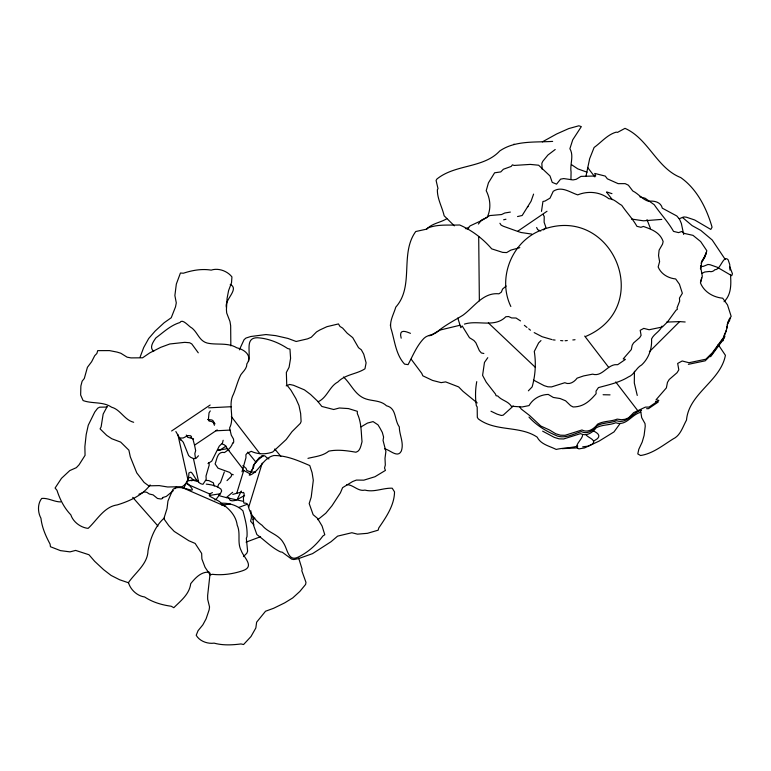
<?xml version="1.0" encoding="UTF-8"?>
<svg xmlns="http://www.w3.org/2000/svg" width="771" height="771" viewBox="0 0 771 771"><rect width="100%" height="100%" fill="white"/><g stroke="black" fill="none" stroke-linecap="round" stroke-linejoin="round"><path stroke-width="1.16" d="M570.945 179.595L571.07 172C569.779 164.233 574.154 155.906 569.894 148.707L572.718 139.859L581.324 126.617L578.857 125.789L568.738 128.584L556.643 133.971L542.35 141.883M150.162 484.901C142.664 495.29 129.152 501.256 117.24 504.909C104.143 506.672 97.03 520.174 88.125 528.376C80.695 527.615 73.12 521.977 70.826 514.826C64.147 507.877 59.907 499.386 56.987 490.327L55.088 488.033L61.478 478.338L69.747 470.599L76.358 467.66L79.018 464.855L85.061 455.343L84.877 446.688L86.198 434.516L88.27 425.207L94.775 412.032L97.647 408.245L99.671 407.175L106.928 407.059M230.837 345.871L230.664 325.757L229.97 321.488L226.684 312.978L226.423 309.614L227.088 298.348L228.582 290.628L231.522 282.706L231.926 276.905C227.358 270.997 218.347 267.71 211.206 270.12C201.713 268.597 192.393 270.274 183.402 273.213L180.433 273.021L176.337 284.046L174.882 295.544L176.289 302.878L175.528 306.839L171.239 317.748L164.146 322.741L155.058 331.144L148.687 338.517L143.714 347.499L140.129 356.992M217.673 486.867L218.607 484.342L220.477 482.617L224.322 472.006M476.748 381.635C475.244 389.634 475.187 397.769 476.333 405.652L477.182 406.953L477.316 417.371L478.338 418.932C495.763 432.011 519.635 425.332 537.175 437.138C540.837 444.472 549.569 446.052 556.18 449.435C562.984 447.797 570.839 448.086 577.768 446.072M540.972 340.58L538.611 342.931L534.284 351.46C536.211 363.276 535.363 375.4 532.144 386.897L528.376 390.82M730.002 270.12L729.742 264.501L728.132 259.788C723.256 254.42 720.673 270.11 714.813 269.734A6.399 5.59 80.1 0 1 709.436 271.459L704.781 271.99L701.841 273.416M541.493 211.379L542.948 201.482L545.02 201.048L550.012 198.147L553.25 191.285C561.683 185.753 569.788 192.336 577.749 194.87C587.936 190.707 600.079 191.757 608.811 198.687C614.208 198.802 617.349 203.062 621.763 205.346C626.65 212.526 632.557 218.607 636.942 226.337L640.952 227.31L643.38 226.433C651.283 229.295 659.937 232.1 663.147 241.545L662.54 244.137L659.118 250.132L658.54 255.558L659.6 261.648L658.155 266.949C661.094 274.129 668.187 278.177 675.675 278.957L679.444 284.229L682.354 293.288L679.453 298.098L679.675 301.114L677.054 307.783L677.391 309.316L676.061 310.202L667.57 321.844L662.366 326.991L649.115 329.757L643.785 328.379L640.209 330.316L641.106 335.346L639.699 337.64L633.589 342.922L632.181 345.206L631.314 349.571L623.219 358.891L625.406 359.431L617.716 364.673L614.795 364.722C606.372 366.235 601.756 376.932 592.591 374.157L583.618 375.92L577.113 378.147C574.356 381.896 569.48 385.163 564.825 382.715L551.544 386.907L547.93 386.82L544.181 385.673L533.426 380.055M586.018 176.087L589.651 158.71L594.104 147.483C601.428 142.201 607.336 134.713 616.145 132.149L617.581 132.361L625.002 128.352C648.411 138.674 656.767 168.145 680.726 177.571C697.109 189.136 706.67 208.459 712.067 227.194L710.795 229.43L694.671 219.976L686.392 217.2L683.944 216.94L679.145 218.733M210.126 573.132L207.64 595.578L207.678 599.308L209.539 606.96L209.163 609.784L206.088 618.853L202.85 624.838L198.041 630.726L196.2 635.275C199.573 641.193 207.563 644.084 214.107 643.139C222.964 645.529 232.042 645.086 241.024 643.939L243.569 644.537L250.98 636.547L255.837 627.98L256.637 622.178L265.523 611.239L273.676 608.261L284.672 602.874L292.739 597.92L299.813 591.473L305.624 584.428L305.962 582.365L301.808 570.762L302.097 569.143L298.676 558.088M700.453 268.963L700.81 265.581M286.205 385.876L289.626 384.45L293.462 385.259L304.449 389.875L310.53 394.444L317.565 401.132L321.844 406.452L333.708 409.507L339.375 407.994L348.463 408.582L357.33 411.319L357.33 413.632C361.532 422.498 361.079 432.3 362.033 441.696C360.924 445.426 360.288 451.247 355.903 452.22C347.008 450.669 337.823 449.329 328.793 451.131C322.808 456.066 315.146 456.538 307.957 458.36M226.356 307.301C224.284 299.659 239.839 289.096 230.24 284.422M198.272 352.819L191.777 343.933L189.647 342.748L184.741 342.353L169.793 343.982L160.744 347.326L149.747 352.896L142.587 357.802L131.041 357.898L127.128 357.185L120.806 353.243L117.134 352.106L109.53 350.603L97.715 350.632L96.876 353.465L94.727 355.672L91.614 361.744L87.422 367.314L84.309 378.474L82.131 381.192L80.868 386.001L80.647 395.022L83.095 400.563C92.327 403.975 102.977 401.344 111.641 407.233C120.459 409.584 124.372 419.925 133.662 422.277M724.065 301.721C731.506 294.503 731.139 284.036 730.503 274.447M718.138 344.492L725.415 355.315C720.509 381.317 688.888 393.249 686.498 420.089C682.778 426.787 680.542 435.403 673.295 438.834C662.944 445.252 652.873 453.666 640.566 455.516L637.79 453.917L638.802 449.3L642.185 442.082L644.103 435.47L645.24 426.247L645.009 423.587L641.694 417.66L640.45 409.603M705.388 254.353L704.617 257.649L701.6 262.034M706.188 252.3L705.417 255.596L701.07 263.2M252.792 516.821L253.755 525.851L256.888 534.592C264.829 540.346 271.633 547.67 280.49 551.901L282.215 552.181L291.689 559.148L293.828 559.544L298.483 558.628L312.525 553.645L331.019 541.734L337.592 536.144L351.855 532.732L357.484 534.158L367.468 533.32L378.156 530.178L378.802 527.894C386.126 517.158 394.386 505.256 394.521 491.859L392.208 488.197C383.062 487.841 374.234 492.544 364.943 490.105C358.11 491.753 353.475 484.766 346.863 484.631M233.295 474.772L231.127 473.992L229.806 472.459L218.029 468.18L215.109 463.92C216.979 459.314 217.268 450.996 224.515 452.538C228.12 450.235 231.657 446.968 232.775 442.776L233.285 443.123L233.738 441.899L233.517 439.085L231.261 435.114L229.604 427.944C235.001 417.574 227.59 404.862 233.478 394.174C236.128 387.736 237.709 380.864 240.87 374.677C243.308 371.314 247.048 368.355 246.884 363.806C253.119 355.98 242.846 337.621 257.466 337.746C268.144 338.382 278.716 342.594 287.699 348.559L289.963 349.09L290.58 358.303L289.086 367.275L286.349 372.48L286.735 384.835L290.946 390.203L295.881 398.597L298.984 405.594L300.642 413.516L301.114 421.506L300.343 423.356L291.987 431.693L286.195 439.518L272.683 452.028C265.735 454.485 258.015 454.466 251.25 451.343L246.98 453.377L245.91 454.726L245.959 457.714L242.017 471.775M107.304 406.317L103.16 414.066L101.126 426.855L100.095 428.878L106.716 435.384L111.785 438.747L120.662 442.091L128.882 450.177L130.299 456.808L136.766 472.893L144.119 482.444L148.755 485.836L159.25 485.614L167.664 486.983L182.139 486.703C186.919 483.909 189.117 478.434 188.856 472.999L190.736 472.122L191.584 472.565C194.784 476.391 197.376 483.831 202.966 484.304L206.204 479.417L206.011 476.044L209.24 464.961L208.7 462.687M223.156 440.27L222.482 442.988L219.234 446.178L211.726 461.135L207.977 463.564M700.453 282.311L701.687 277.82M242.518 469.809L249.399 473.5L250.19 475.071C259.76 471.023 262.795 458.041 273.85 455.516C286.879 455.439 298.358 460.73 309.778 465.559L312.101 472.7L313.305 480.294L311.214 497.112L309.181 503.55L313.142 514.691L317.527 518.382L322.085 526.034L324.784 534.737L322.847 536.028C316.505 544.75 308.101 552.296 298.473 556.951C288.152 562.396 287.593 548.952 283.574 543.092C278.774 534.13 268.289 533.012 262.13 525.33C254.97 520.28 249.534 513.505 247.954 504.716L245.882 503.145L244.021 503.174L243.626 502.085L243.414 498.056L244.195 494.028L243.588 492.399L242.537 492.804L240.957 492.177L232.775 494.384M186.553 482.858L183.604 488.13M236.726 493.334L243.761 470.377M248.648 507.405L262.207 463.13M533.59 194.109L531.065 201.25L522.179 215.485L517.543 216.555M212.42 492.573L209.972 493.845L209.22 495.098L209.76 496.254L219.562 501.564L220.901 503.029C228.765 508.291 235.945 515.279 237.208 525.186C241.015 533.657 236.813 542.476 241.275 550.754C243.809 557.79 255.23 566.55 242.653 570.733C233.131 573.942 222.588 575.484 212.382 574.308L210.155 574.887L205.047 567.263L201.886 558.975L201.655 553.433L195.14 543.43L188.837 540.741L174.227 531.421L168.83 525.716L164.406 519.509L164.127 517.794L167.028 508.542L167.953 501.015L172.829 489.556C180.934 482 202.725 499.357 186.466 482.232L187.141 481.123L193.222 479.813L197.858 480.69M620.163 423.433L613.995 431.914L599.067 441.128L584.591 447.922L578.896 448.895C572.66 446.476 582.298 439.393 582.539 435.47M231.792 474.695L231.098 476.603L227.011 480.612M724.258 335.356C728.229 329.101 726.031 321.95 731.187 316.409L727.496 304.902L722.716 298.213C713.214 297.22 704.193 292.084 700.463 282.957L702.304 276.23L700.945 268.501L701.687 261.6L706.034 253.996L706.805 250.7L700.666 241.574L693.004 235.357L684.369 233.42L681.699 231.502L678.605 232.62L673.526 231.387C667.956 221.576 660.448 213.846 654.242 204.729L645.154 198.253L639.901 196.836M723.468 337.409L726.378 329.998M506.113 286.051L502.567 289.077L501.362 292.122L498.943 293.809C483.089 292.19 474.136 307.089 462.86 315.262C454.505 320.399 445.619 324.899 438.015 331.144C434.237 335.298 427.741 334.441 423.915 338.373C416.619 345.948 412.948 355.595 408.071 364.635L404.592 364.124C396.149 355.084 394.848 341.823 391.552 330.345C388.43 322.654 393.595 314.693 395.783 307.128C414.567 286.099 399.513 253.871 415.723 231.531L426.556 229.151L427.838 227.994C437.947 223.966 448.934 225.44 459.661 224.978C472.025 230.327 482.906 238.673 491.705 248.86L502.673 252.387L506.643 252.58L510.826 250.122L519.818 247.636M317.787 519.702L325.786 513.235L332.002 505.728L340.406 492.862L342.594 487.667L352.617 481.538L356.385 480.082L363.854 480.15L374.976 476.729L385.433 470.406L384.546 467.987L385.317 465.029L385.008 458.292L385.895 451.43L383.052 440.434L383.592 437.051L382.3 432.377L379.958 428.078L377.992 424.84L373.077 421.602L367.478 423.077L361.107 426.845M237.651 498.432L241.342 491.031M249.245 475.148L250.826 471.977L255.606 472.083M239.357 349.832L244.06 339.703L245.949 338.055L250.758 336.513L266.005 334.547L275.748 335.645L287.93 338.43L296.151 341.486L307.6 338.845L311.291 337.226L316.544 331.915L319.878 329.949L326.923 326.682L338.45 323.926L339.992 326.47L342.642 328.099L347.21 333.226L352.723 337.631L358.525 347.702L361.329 349.812L363.739 354.168L366.1 362.852L364.962 368.798C356.481 374.301 345.292 374.282 337.862 382.002C329.448 386.396 327.241 397.518 318.182 401.758M730.571 318.009L727.438 323.3M729.771 320.061L727.188 324.533M214.839 499.993L216.227 499.165L220.342 493.748L221.682 490.934L220.911 489.074C216.535 485.691 211.437 484.699 206.291 484.13M164.223 518.102C154.99 526.005 150.027 539.237 147.984 550.908C147.675 563.948 135.311 572.631 128.487 582.558C130.376 589.69 137.286 595.993 144.601 596.956C152.648 602.286 161.775 604.936 171.21 606.247L173.812 607.702C180.703 600.86 189.444 594.219 190.716 583.666C195.429 577.787 201.26 571.475 209.355 572.188M662.019 326.075C660.063 331.559 653.981 333.804 651.553 338.951C652.141 348.598 648.777 358.284 641.674 364.924C636.094 367.892 634.437 374.667 628.384 376.961C619.441 382.493 608.762 384.787 598.441 387.601L596.031 391.128L596.108 393.721C589.998 400.766 583.869 406.915 573.113 406.963L570.617 405.642L565.615 400.814L560.112 398.53L553.299 397.45L548.248 394.424C540.365 394.665 533.012 398.703 529.041 405.594L522.044 406.972L511.337 406.23C508.002 400.997 501.815 400.621 497.796 396.024L496.032 395.706L495.57 394.193L486.231 382.156L482.588 375.361L484.467 362.437L487.773 357.677M210.271 410.914L209.028 412.87L208.421 419.279L209.028 421.053L211.736 421.544L215.07 423.838M513.284 406.018L503.174 415.174L501.333 415.473L497.064 414.133L490.973 411.222M176.617 486.559L174.872 488.747M478.367 224.043L481.615 219.986L487.118 217.412C491.3 208.902 490.433 199.024 486.202 190.707L488.448 182.814L494.606 172.8L500.774 171.914L503.386 169.244L511.221 166.42L512.416 164.84L514.103 165.437L530.323 164.406L538.63 165.216L550.002 175.952L552.229 182.361L556.556 184.134L560.584 179.151L563.726 178.573L573.007 179.922L576.159 179.325L580.997 176.376L595.694 175.99L594.72 173.427L605.283 176.096L607.355 178.833L618.149 183.652L625.165 183.643L628.375 185.204L632.798 190.986C638.475 193.772 642.195 199.313 648.43 201.289C653.895 200.508 660.949 201.925 662.299 208.17L676.822 215.986L679.55 219.224L681.362 223.465L683.675 234.432M251.018 472.131L252.927 468.45L253.139 465.973L255.278 462.561L259.297 457.617L261.677 456.577L261.408 455.931L264.732 455.786L267.932 458.687L269.021 458.87M248.676 361.079C250.296 353.397 243.058 349.34 236.736 347.769C227.821 342.247 216.41 345.254 207.1 343.028C199.111 340.792 197.694 332.465 191.834 327.964C188.837 326.663 182.457 318.028 179.865 322.557C170.458 325.391 163.481 332.301 155.877 337.91C153.371 341.592 148.813 347.711 153.747 351.258M454.36 225.855L444.154 215.803C442.149 206.994 437.224 198.841 437.359 189.791L437.995 188.596L436.087 180.462L436.858 179.084C455.275 164.03 483.504 168.483 499.753 150.962C515.259 140.332 534.727 142.519 552.643 141.392M467.004 229.112L470.156 225.864L482.029 220.323L489.72 215.572L501.564 214.55L504.783 212.998L510.363 212.083M243.434 556.623L246.816 553.241L247.616 551.13L246.325 538.216L246.999 536.645C247.626 527.827 245.149 519.346 242.923 510.807C237.237 505.246 229.151 502.923 221.287 503.193M710.611 356.722L721.781 341.543L723.468 340.425L723.044 338.469M649.375 351.74L679.637 321.613L685.168 321.989M250.565 471.929L253.505 467.496L254.228 464.306L258.43 459.632L263.46 455.594M543.507 229.922L545.955 227.532L544.124 222.231L544.22 216.516L543.218 214.627M218.54 494.625L220.063 495.936L226.298 497.613L232.64 492.293M253.033 519.615L254.844 518.093M173.388 490.587L166.295 496.437L162.411 497.623L162.7 498.403L161.033 499.001L157.515 498.48L153.082 494.876L149.304 493.989L146.779 492.284L144.428 491.946L138.934 494.23M433.9 333.602L431.664 335.24L429.081 335.77M434.642 333.053L440.588 329.921L459.93 325.266M426.556 229.247C432.165 223.243 440.27 222.771 446.843 218.694M226.134 446.072L219.88 450.091L217.528 450.158M198.455 455.767L196.065 458.331L193.829 458.658L190.726 457.386L188.616 455.555L183.315 442.284L179.604 438.092L175.865 431.529M499.916 223.262L501.16 225.151L503.338 226.24L517.563 231.348L547.005 211.273M171.605 430.989L210.146 405.026M195.487 458.62L194.841 453.618L195.67 450.63L194.543 445.166L217.21 429.89M555.207 149.507L547.911 155.038L542.823 161.255L541.84 163.327L542.158 169.254M593.882 441.002L597.564 438.574C601.631 434.487 595.058 431.827 592.07 430.228M244.619 495.628C240.099 497.256 235.251 502.355 230.163 500.398L228.698 497.729M540.481 230.452C511.549 241.901 497.247 278.485 510.845 306.482M585.661 336.464C656.005 306.405 611.895 202.561 541.473 230.057M641.53 410.22C632.287 412.418 627.112 424.397 616.578 420.706C610.237 423.318 603.086 422.373 596.927 425.785C593.419 430.546 587.223 434.699 581.315 431.577C573.769 433.948 565.606 438.583 557.578 436.126C546.851 431.635 536.886 425.833 528.983 417.111M640.73 412.283C631.488 414.47 626.322 426.45 615.778 422.759C609.437 425.37 602.286 424.426 596.128 427.838C592.62 432.598 586.432 436.752 580.515 433.63L563.649 438.959L559.062 438.844L554.301 437.388L542.639 431.162M238.538 507.53L247.443 504.195M246.074 542.138L260.598 536.712M188.471 477.972L190.572 477.316L193.608 480.362M562.232 448.645L577.527 447.893M464.412 324.109C477.962 319.801 494.664 328.118 505.843 316.736L508.609 316.534L511.616 317.941L516.069 318.028L520.512 320.909M513.688 144.312L514.19 144.196M465.356 228.659L468.835 227.85M503.627 219.783L505.949 219.243M226.799 448.732L218.116 450.293M688.368 364.326L705.195 360.818L711.806 354.275L722.581 339.491L724.268 338.373L723.844 336.416M191.073 480.747L193.29 480.362M209.702 495.416L220.342 493.748M221.913 505.236L230.211 503.945M565.076 340.753L567.292 340.531M572.824 339.953L575.041 339.732M700.82 266.544L703.48 266.303L707.961 264.472L710.024 264.713L717.223 267.229L731.718 275.71L732.45 273.772L729.761 266.795M666.664 322.085L679.637 321.613M180.163 438.044L183.18 437.986L188.008 435.557L190.659 435.779L191.487 436.656L190.9 437.321L192.933 439.181L194.543 445.166M661.778 219.398L643.496 220.814L631.497 219.051M208.623 407.84L231.454 406.702M216.015 430.796L229.912 430.102M646.628 408.697L648.478 408.669L658.251 402.009L655.475 401.325M250.826 471.977L246.874 470.532L246.045 468.296L242.855 465.674M603.095 394.733L610.044 394.877M207.601 419.54L211.929 419.973L213.027 420.715L214.145 422.575L213.5 422.807L214.405 425.313M582.693 446.814L588.206 446.158L592.658 443.951C596.648 439.798 588.042 437.774 586.239 435.008M60.678 501.921C54.086 501.911 48.313 497.796 41.721 498.423C37.413 503.81 37.692 512.368 40.94 518.218C41.971 527.499 45.72 535.97 50.076 544.095L50.452 546.726L60.437 550.619L70.016 551.872L75.625 550.417L88.954 554.735L94.65 561.307L103.603 569.653L111.101 575.436L119.669 579.773L128.352 582.731M205.481 480.449L208.748 480.545L213.384 482.81L214.174 486.009M552.855 339.857L555.081 340.059M560.633 340.57L562.859 340.772M531.711 234.076L520.994 232.505L517.563 231.348M193.56 438.892L187.604 437.273L186.254 435.027M411.184 359.209L421.776 373.395L422.816 375.805L432.531 380.421L441.147 382.638L445.638 381.886L458.649 386.917L462.976 391.311L477.191 402.934M483.851 353.494L481.364 352.964L479.389 350.689L475.852 342.748L473.886 340.464L469.443 337.679L462.176 325.931L460.807 327.685L457.81 318.047M243.385 501.333L226.298 497.613M527.431 206.532L528.116 206.686M197.453 481.393L194.167 480.584M682.383 217.374L692.127 225.614L700.81 230.413L712.211 240.003L725.241 259.451M551.785 339.539L542.138 336.715L534.197 332.609M384.623 448.857C389.808 449.618 397.634 458.581 401.325 451.054C404.187 442.795 399.359 435.181 399.301 426.883C394.145 419.819 396.718 408.177 386.512 405.787C380.797 400.303 372.827 401.238 366.013 398.973C355.074 395.436 351.422 384.276 343.519 377M607.095 192.046L611.952 193.656M410.451 333.332C407.223 332.089 400.409 328.822 400.583 334.99L401.18 338.18M587.02 172.184L577.807 168.878L571.706 164.801M540.837 231.001L537.724 229.719L536.635 227.474M222.202 443.961L224.612 444.973L228.939 450.592M187.526 484.304L209.895 494.057M182.399 487.638L225.537 506.451M524.357 325.343L526.969 327.424M528.723 328.812L530.467 330.2M253.804 524.906L250.575 521.167L251.452 517.91L250.816 510.768M488.342 322.885L535.19 367.198M132.728 497.353L157.968 526.034M179.335 437.436L180.674 440.183M274.755 448.973L280.846 456.413M247.742 452.124L255.808 461.983M231.348 416.6L259.943 453.724M228.158 449.763L242.99 469.019M587.56 167.413L594.846 176.896M606.488 192.075L612.309 199.66M584.678 336.069L608.608 367.266M615.721 381.934L637.54 410.365M519.799 406.943L521.186 408.996L529.6 415.511L540.837 426.055L549.415 429.939L555.718 433.745L560.469 435.201L565.066 435.307L581.932 429.987C587.849 433.1 594.036 428.946 597.544 424.185C603.703 420.773 610.854 421.718 617.195 419.116L621.484 419.713L625.069 419.279L628.644 417.795L633.714 412.61L645.394 407.127L649.105 407.069L658.868 400.409L656.092 399.725L666.375 387.89L667.474 382.349L669.257 379.457L677.025 372.74L678.817 369.82L677.67 363.44L682.21 360.982L688.985 362.727L705.812 359.219L712.423 352.675L723.198 337.9L724.885 336.773L724.461 334.826M646.994 219.639L650.502 228.601M637.251 395.436L634.311 382.965L634.437 371.256M193.405 458.485L198.639 482.048M177.841 434.43L187.941 479.851M727.043 326.104L727.178 327.945M478.695 236.446L479.36 300.835M390.338 324.88L390.338 325.391"/></g></svg>
